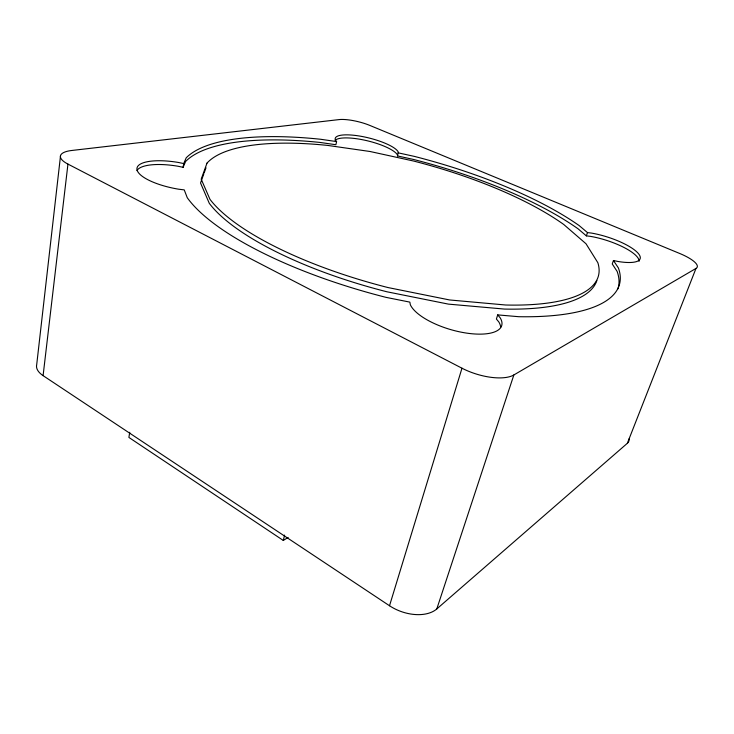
<?xml version="1.0" encoding="UTF-8"?>
<svg xmlns="http://www.w3.org/2000/svg" width="734" height="734" viewBox="0 0 734 734"><rect width="100%" height="100%" fill="white"/><g stroke="black" fill="none" stroke-linecap="round" stroke-linejoin="round"><path stroke-width="1.1" d="M60.546 155.571L36.7 364.67A29.461 14.029 5.5 0 0 43.095 375.643L389.515 605.752A34.737 21.607 19.8 0 0 436.794 608.945L627.359 443.281L695.988 268.433A27.507 7.468 18.6 0 0 679.73 253.487L369.707 125.376A22.855 5.615 13.7 0 0 339.053 119.596L71.914 150.461A32.213 9.918 9.2 0 0 67.95 164.095L43.095 375.643M129.725 432.289L128.9 437.436L283.296 540.453L288.141 537.435M183.105 167.315L183.72 163.581L186.197 157.828A227.439 71.785 14.6 0 1 320.648 139.267L336.585 141.579L335.878 144.726L319.96 142.433A227.081 72.427 14.6 0 0 185.592 161.508L183.105 167.315L177.949 166.233A41.866 13.258 10.6 0 0 136.937 170.618M283.296 540.453L284.608 535.077M639.066 261.322A37.397 10.726 17.8 0 0 590.338 236.348L586.365 235.871L578.071 228.815A227.081 72.427 14.6 0 0 413.627 159.48L397.626 155.975L398.14 151.709A32.681 8.496 13.9 0 0 361.688 136.414A32.681 8.496 13.9 0 0 335.466 140.222L336.585 141.579M389.515 605.752L461.98 368.211L67.95 164.095M617.89 288.912A227.081 72.427 14.6 0 0 617.12 271.397L612.239 263.965L613.459 260.524L618.367 267.91A227.439 71.785 14.6 0 1 518.736 316.703L497.698 314.895L496.395 319.051L498.79 321.896A47.884 18.378 16.3 0 1 500.652 327.226M436.794 608.945L513.855 374.964L695.988 268.433M586.365 235.871L587.475 232.586L579.163 225.577A227.439 71.785 14.6 0 0 414.416 156.406L398.406 152.892M203.859 173.765L200.538 182.995L209.273 203.3A204.621 65.023 14.6 0 0 386.928 291.783L448.446 304.124L504.396 309.069A204.621 65.023 14.6 0 0 596.88 280.471M204.217 172.765L206.006 167.792M587.475 232.586L591.457 233.082A37.452 10.634 17.8 0 1 637.727 252.817A37.452 10.634 17.8 0 1 618.129 261.506L613.459 260.524M183.72 163.581L178.564 162.489A41.93 13.148 10.6 0 0 136.937 168.857A41.93 13.148 10.6 0 0 178.711 189.216L184.234 189.877L187.262 197.721A227.439 71.785 14.6 0 0 386.066 297.371L409.866 302.124L410.315 304.72A47.976 18.222 16.3 0 0 466.971 333.163A47.976 18.222 16.3 0 0 500.111 317.721L497.698 314.895M397.626 155.975L397.369 154.773A32.635 8.569 13.9 0 0 366.505 140.589A32.635 8.569 13.9 0 0 335.163 140.377M513.855 374.964A38.737 15.937 17.4 0 1 461.98 368.211M629.075 438.886A25.442 10.827 21.2 0 1 627.359 443.281M207.006 163.122L201.199 179.179L209.979 199.336A204.933 64.454 14.6 0 0 388.038 287.563L449.658 299.967L505.68 305.005A204.933 64.454 14.6 0 0 597.834 262.68L586.016 243.771L563.73 224.476A204.933 64.454 14.6 0 0 413.49 161.012L369.991 151.488L327.492 145.396A204.933 64.454 14.6 0 0 207.006 163.122"/></g></svg>
